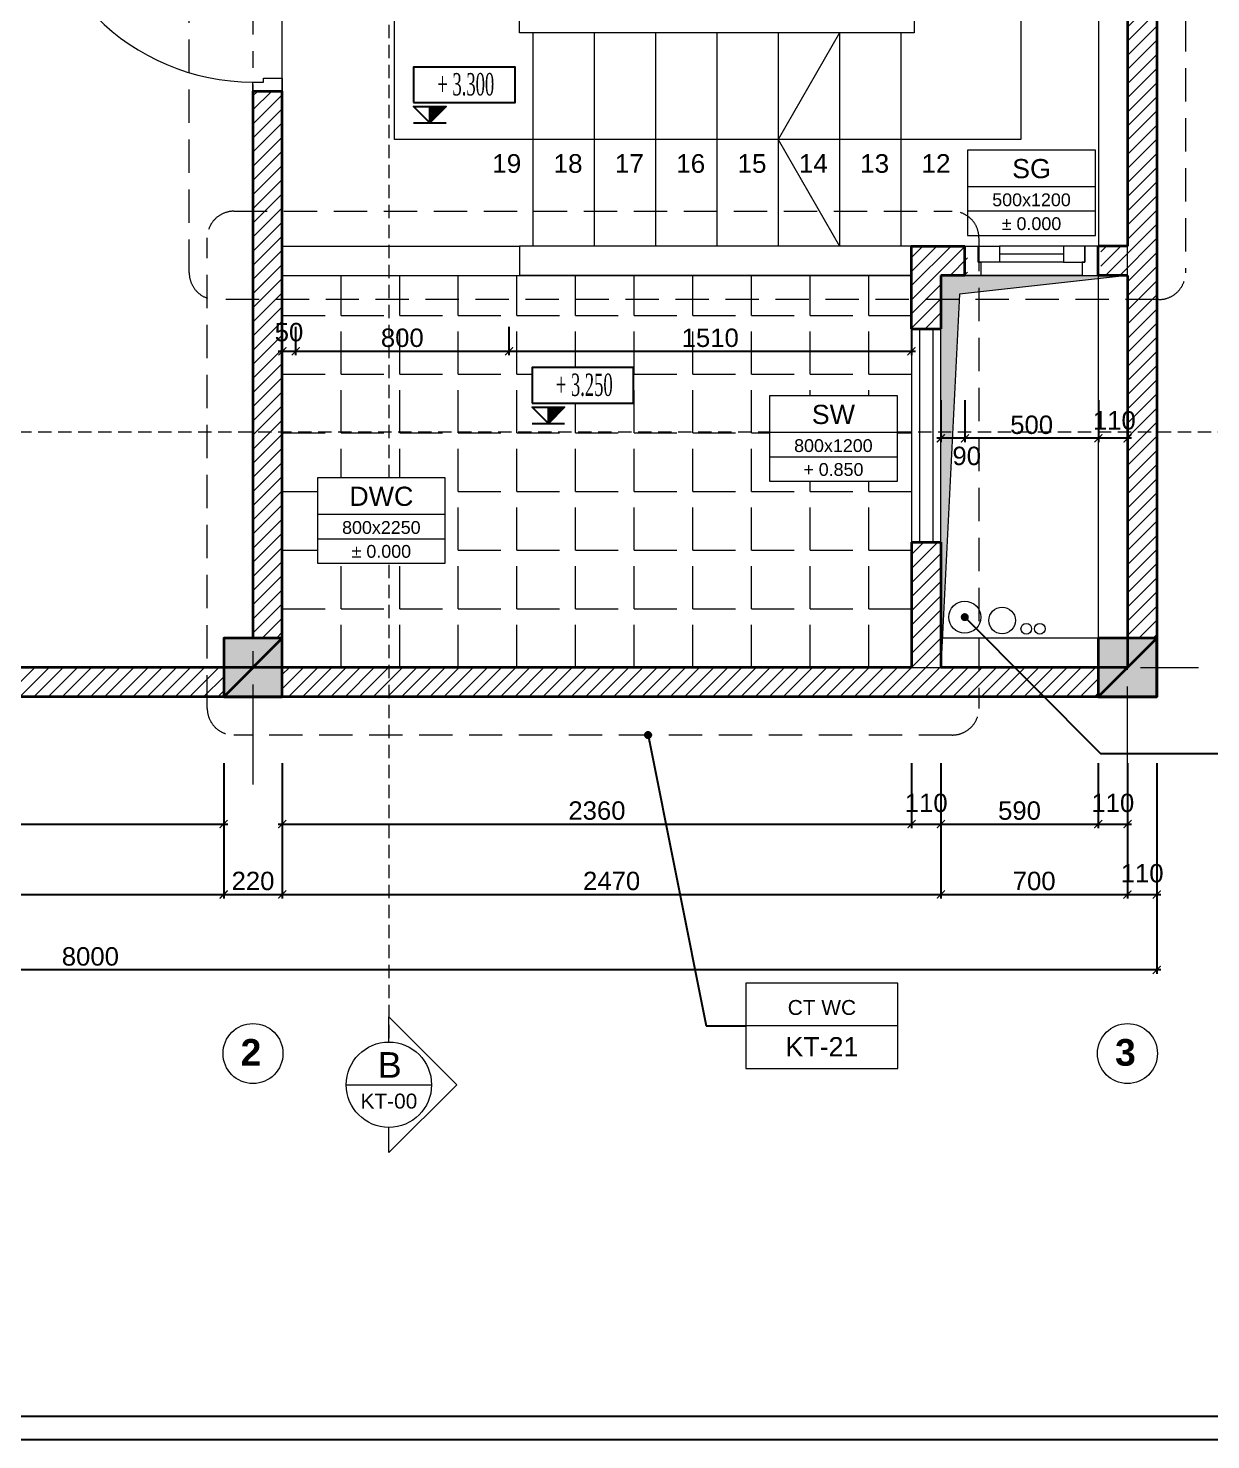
# Model space of a CAD drawing. Header units: millimetres. Extents: x 522695 to 636011, y 461124 to 505319.
# Drawn here: x 540901 to 545337, y 461124 to 466416 of the extents above; entities that cross this region are included whole.
import ezdxf
from ezdxf.enums import TextEntityAlignment as Align

# ---------------------------------------------------------------- set-up
doc = ezdxf.new("R2010")
doc.units = ezdxf.units.MM
doc.header["$LTSCALE"] = 500
doc.header["$MEASUREMENT"] = 0
doc.linetypes.add('CENTER2', pattern=[1.125, 0.75, -0.125, 0.125, -0.125])
doc.linetypes.add('DASHED2', pattern=[0.375, 0.25, -0.125])
doc.layers.get('0').update_dxf_attribs({"linetype": 'CONTINUOUS'})
doc.layers.get('DEFPOINTS').update_dxf_attribs({"color": 250, "linetype": 'CONTINUOUS'})
for name, color, linetype, lineweight in [('DH_CAT', 3, 'CONTINUOUS', 35), ('DH_HATCH', 250, 'CONTINUOUS', 5), ('DH_KHUAT', 149, 'DASHED2', 9), ('DH_KTHUOC', 8, 'CONTINUOUS', 5), ('DH_NOITHAT', 252, 'CONTINUOUS', 9), ('DH_TEXT', 4, 'CONTINUOUS', 13), ('DH_THAY', 4, 'CONTINUOUS', 13), ('DH_TRUC', 251, 'CENTER2', 5), ('TEXT', 3, 'CONTINUOUS', 25)]:
    doc.layers.add(name, color=color, linetype=linetype, lineweight=lineweight)
doc.layers.add('E_Thay', color=33, linetype='CONTINUOUS')
doc.layers.add('IN', color=5, linetype='CONTINUOUS')
doc.styles.add('arial', font='arial.ttf')
doc.styles.add('DH_ARIAL_B', font='arialbd.ttf')
doc.styles.add('DH_KITHUOC', font='arial.ttf')
doc.styles.add('ROMANSssss', font='vntimeh.shx', dxfattribs={"width": 0.55})
doc.dimstyles.new('DH_100s', dxfattribs={"dimtxt": 230, "dimasz": 100, "dimexe": 50, "dimexo": 0, "dimgap": 50, "dimtad": 1, "dimdec": 0, "dimzin": 0, "dimdsep": 46, "dimtxsty": 'DH_KITHUOC', "dimblk1": 'ARCHTICK', "dimblk2": 'ARCHTICK', "dimsah": 1, "dimcen": 90, "dimdle": 50, "dimclrd": 8, "dimclre": 8, "dimclrt": 4, "dimadec": 0, "dimazin": 0, "dimtfac": 100, "dimtdec": 0, "dimtofl": 0, "dimtmove": 2, "dimatfit": 3, "dimldrblk": 'ARCHTICK', "dimfxl": 1, "dimtolj": 2, "dimtzin": 0, "dimarcsym": 0})

# ---------------------------------------------------------------- blocks, each defined once
blk = doc.blocks.new('KHUNGTEN_A3')
at = {"color": 3}
blk.add_lwpolyline([(0, 14850), (21000, 14850), (21000, 0), (0, 0)], close=True, dxfattribs=at)
blk.add_lwpolyline([(379.8, 14704), (20854, 14704), (20854, 146), (379.8, 146)], close=True)
blk = doc.blocks.new('_ARCHTICK')
at = {"color": 0, "linetype": 'ByBlock', "const_width": 0.15}
blk.add_lwpolyline([(-0.5, -0.5), (0.5, 0.5)], dxfattribs=at)
blk = doc.blocks.new('CosSan')
at = {"lineweight": 25}
blk.add_hatch(color=8, dxfattribs=at).paths.add_polyline_path([(160, 160), (0, 160), (0, 0)])
at = {"color": 8, "lineweight": 25}
for p, q in [((0, 0), (0, 160)), ((-160, 0), (160, 0))]:
    blk.add_line(p, q, dxfattribs=at)
blk.add_lwpolyline([(0, 0), (-160, 160), (160, 160)], close=True, dxfattribs=at)
at = {"color": 8}
blk.add_wipeout([(-161, 550), (-161, 200), (839, 200), (839, 550)], dxfattribs=at).dxf.layer = 'E_Thay'
at = {"color": 8, "lineweight": 25}
blk.add_lwpolyline([(-161, 200), (839, 200), (839, 550), (-161, 550)], close=True, dxfattribs=at)
at = {"layer": 'E_Thay', "color": 8, "lineweight": 25}
blk.add_line((-160, 160), (160, 160), dxfattribs=at)
at = {"style": 'ROMANSssss', "width": 0.55}
blk.add_attdef('%%P0,000', text='', height=220, dxfattribs=at).set_placement((353, 271), align=Align.CENTER)
blk = doc.blocks.new('*U210')
at = {"color": 250, "linetype": 'DASHED2', "ltscale": 0.5}
blk.add_lwpolyline([(12098.5, 0), (-118.2, 0)], dxfattribs=at)
at = {"style": 'arial'}
for p in [(-318.2, -135.2), (12416.7, -135.2)]:
    blk.add_attdef('KH', text='', height=70, dxfattribs=at).set_placement(p, align=Align.BOTTOM_CENTER)
blk = doc.blocks.new('*U212')
at = {"color": 8}
for points in [[(0, -7111.6), (0, -6993.4), (318.2, -7311.6), (0, -7629.8), (0, -7511.6)], [(-200, -7311.6), (200, -7311.6)]]:
    blk.add_lwpolyline(points, dxfattribs=at)
blk.add_circle((0, -7311.6), 200, dxfattribs=at)
at = {"layer": 'DH_KHUAT', "color": 250, "linetype": 'DASHED2', "ltscale": 0.5}
blk.add_lwpolyline([(0, 0), (0, -7111.6)], dxfattribs=at)
at = {"style": 'arial'}
blk.add_text('B', height=120, dxfattribs=at).set_placement((4.1, -7218.9), align=Align.MIDDLE_CENTER)
for p in [(0, 185.6), (0, -7444.2)]:
    blk.add_attdef('KYHIEU', text='', height=70, dxfattribs=at).set_placement(p, align=Align.BOTTOM_CENTER)
blk = doc.blocks.new('*D641')
at = {"layer": 'DEFPOINTS', "color": 0, "transparency": 16777216}
for p in [(538154.3, 463660.4), (541634.3, 463660.4), (541634.3, 463432.5)]:
    blk.add_point(p, dxfattribs=at)
at = {"layer": 'DH_KTHUOC', "color": 8, "lineweight": -2, "transparency": 16777216}
for p, q in [((538154.3, 463660.4), (538154.3, 463417.5)), ((541634.3, 463660.4), (541634.3, 463417.5)), ((538139.3, 463432.5), (541649.3, 463432.5))]:
    blk.add_line(p, q, dxfattribs=at)
at = {"layer": 'DH_KTHUOC', "color": 8, "lineweight": -2, "transparency": 16777216, "xscale": 30, "yscale": 30, "zscale": 30, "rotation": 180}
blk.add_blockref('_ARCHTICK', (538154.3, 463432.5), dxfattribs=at)
at = {"layer": 'DH_KTHUOC', "color": 8, "lineweight": -2, "transparency": 16777216, "xscale": 30, "yscale": 30, "zscale": 30}
blk.add_blockref('_ARCHTICK', (541634.3, 463432.5), dxfattribs=at)
at = {"layer": 'DH_KTHUOC', "color": 4, "transparency": 16777216, "insert": (539894.3, 463482.8), "char_height": 69, "attachment_point": 5, "style": 'DH_KITHUOC'}
blk.add_mtext('\\A2;3480', dxfattribs=at)
blk = doc.blocks.new('*D642')
at = {"layer": 'DEFPOINTS', "color": 0, "transparency": 16777216}
for p in [(541634.3, 463660.4), (541854.3, 463660.4), (541854.3, 463168.6)]:
    blk.add_point(p, dxfattribs=at)
at = {"layer": 'DH_KTHUOC', "color": 8, "lineweight": -2, "transparency": 16777216}
for p, q in [((541634.3, 463660.4), (541634.3, 463153.6)), ((541854.3, 463660.4), (541854.3, 463153.6)), ((541619.3, 463168.6), (541869.3, 463168.6))]:
    blk.add_line(p, q, dxfattribs=at)
at = {"layer": 'DH_KTHUOC', "color": 8, "lineweight": -2, "transparency": 16777216, "xscale": 30, "yscale": 30, "zscale": 30, "rotation": 180}
blk.add_blockref('_ARCHTICK', (541634.3, 463168.6), dxfattribs=at)
at = {"layer": 'DH_KTHUOC', "color": 8, "lineweight": -2, "transparency": 16777216, "xscale": 30, "yscale": 30, "zscale": 30}
blk.add_blockref('_ARCHTICK', (541854.3, 463168.6), dxfattribs=at)
at = {"layer": 'DH_KTHUOC', "color": 4, "transparency": 16777216, "insert": (541744.3, 463218.9), "char_height": 69, "attachment_point": 5, "style": 'DH_KITHUOC'}
blk.add_mtext('\\A2;220', dxfattribs=at)
blk = doc.blocks.new('*D643')
at = {"layer": 'DEFPOINTS', "color": 0, "transparency": 16777216}
for p in [(541854.3, 463660.4), (544214.3, 463660.4), (544214.3, 463432.5)]:
    blk.add_point(p, dxfattribs=at)
at = {"layer": 'DH_KTHUOC', "color": 8, "lineweight": -2, "transparency": 16777216}
for p, q in [((541854.3, 463660.4), (541854.3, 463417.5)), ((544214.3, 463660.4), (544214.3, 463417.5)), ((541839.3, 463432.5), (544229.3, 463432.5))]:
    blk.add_line(p, q, dxfattribs=at)
at = {"layer": 'DH_KTHUOC', "color": 8, "lineweight": -2, "transparency": 16777216, "xscale": 30, "yscale": 30, "zscale": 30, "rotation": 180}
blk.add_blockref('_ARCHTICK', (541854.3, 463432.5), dxfattribs=at)
at = {"layer": 'DH_KTHUOC', "color": 8, "lineweight": -2, "transparency": 16777216, "xscale": 30, "yscale": 30, "zscale": 30}
blk.add_blockref('_ARCHTICK', (544214.3, 463432.5), dxfattribs=at)
at = {"layer": 'DH_KTHUOC', "color": 4, "transparency": 16777216, "insert": (543034.3, 463482.8), "char_height": 69, "attachment_point": 5, "style": 'DH_KITHUOC'}
blk.add_mtext('\\A2;2360', dxfattribs=at)
blk = doc.blocks.new('*D644')
at = {"layer": 'DEFPOINTS', "color": 0, "transparency": 16777216}
for p in [(544214.3, 463660.4), (544324.3, 463660.4), (544324.3, 463432.5)]:
    blk.add_point(p, dxfattribs=at)
at = {"layer": 'DH_KTHUOC', "color": 8, "lineweight": -2, "transparency": 16777216}
for p, q in [((544214.3, 463660.4), (544214.3, 463417.5)), ((544324.3, 463660.4), (544324.3, 463417.5)), ((544199.3, 463432.5), (544339.3, 463432.5))]:
    blk.add_line(p, q, dxfattribs=at)
at = {"layer": 'DH_KTHUOC', "color": 8, "lineweight": -2, "transparency": 16777216, "xscale": 30, "yscale": 30, "zscale": 30, "rotation": 180}
blk.add_blockref('_ARCHTICK', (544214.3, 463432.5), dxfattribs=at)
at = {"layer": 'DH_KTHUOC', "color": 8, "lineweight": -2, "transparency": 16777216, "xscale": 30, "yscale": 30, "zscale": 30}
blk.add_blockref('_ARCHTICK', (544324.3, 463432.5), dxfattribs=at)
at = {"layer": 'DH_KTHUOC', "color": 4, "transparency": 16777216, "insert": (544269.3, 463511.6), "char_height": 69, "attachment_point": 5, "style": 'DH_KITHUOC'}
blk.add_mtext('\\A2;110', dxfattribs=at)
blk = doc.blocks.new('*D645')
at = {"layer": 'DEFPOINTS', "color": 0, "transparency": 16777216}
for p in [(544324.3, 463660.4), (544914.3, 463660.4), (544914.3, 463432.5)]:
    blk.add_point(p, dxfattribs=at)
at = {"layer": 'DH_KTHUOC', "color": 8, "lineweight": -2, "transparency": 16777216}
for p, q in [((544324.3, 463660.4), (544324.3, 463417.5)), ((544914.3, 463660.4), (544914.3, 463417.5)), ((544309.3, 463432.5), (544929.3, 463432.5))]:
    blk.add_line(p, q, dxfattribs=at)
at = {"layer": 'DH_KTHUOC', "color": 8, "lineweight": -2, "transparency": 16777216, "xscale": 30, "yscale": 30, "zscale": 30, "rotation": 180}
blk.add_blockref('_ARCHTICK', (544324.3, 463432.5), dxfattribs=at)
at = {"layer": 'DH_KTHUOC', "color": 8, "lineweight": -2, "transparency": 16777216, "xscale": 30, "yscale": 30, "zscale": 30}
blk.add_blockref('_ARCHTICK', (544914.3, 463432.5), dxfattribs=at)
at = {"layer": 'DH_KTHUOC', "color": 4, "transparency": 16777216, "insert": (544619.3, 463482.8), "char_height": 69, "attachment_point": 5, "style": 'DH_KITHUOC'}
blk.add_mtext('\\A2;590', dxfattribs=at)
blk = doc.blocks.new('*D646')
at = {"layer": 'DEFPOINTS', "color": 0, "transparency": 16777216}
for p in [(544914.3, 463660.4), (545024.3, 463660.4), (545024.3, 463432.5)]:
    blk.add_point(p, dxfattribs=at)
at = {"layer": 'DH_KTHUOC', "color": 8, "lineweight": -2, "transparency": 16777216}
for p, q in [((544914.3, 463660.4), (544914.3, 463417.5)), ((545024.3, 463660.4), (545024.3, 463417.5)), ((544899.3, 463432.5), (545039.3, 463432.5))]:
    blk.add_line(p, q, dxfattribs=at)
at = {"layer": 'DH_KTHUOC', "color": 8, "lineweight": -2, "transparency": 16777216, "xscale": 30, "yscale": 30, "zscale": 30, "rotation": 180}
blk.add_blockref('_ARCHTICK', (544914.3, 463432.5), dxfattribs=at)
at = {"layer": 'DH_KTHUOC', "color": 8, "lineweight": -2, "transparency": 16777216, "xscale": 30, "yscale": 30, "zscale": 30}
blk.add_blockref('_ARCHTICK', (545024.3, 463432.5), dxfattribs=at)
at = {"layer": 'DH_KTHUOC', "color": 4, "transparency": 16777216, "insert": (544969.3, 463511.6), "char_height": 69, "attachment_point": 5, "style": 'DH_KITHUOC'}
blk.add_mtext('\\A2;110', dxfattribs=at)
blk = doc.blocks.new('*D647')
at = {"layer": 'DEFPOINTS', "color": 0, "transparency": 16777216}
for p in [(545024.3, 463660.4), (545134.3, 463660.4), (545134.3, 463168.6)]:
    blk.add_point(p, dxfattribs=at)
at = {"layer": 'DH_KTHUOC', "color": 8, "lineweight": -2, "transparency": 16777216}
for p, q in [((545024.3, 463660.4), (545024.3, 463153.6)), ((545134.3, 463660.4), (545134.3, 463153.6)), ((545009.3, 463168.6), (545149.3, 463168.6))]:
    blk.add_line(p, q, dxfattribs=at)
at = {"layer": 'DH_KTHUOC', "color": 8, "lineweight": -2, "transparency": 16777216, "xscale": 30, "yscale": 30, "zscale": 30, "rotation": 180}
blk.add_blockref('_ARCHTICK', (545024.3, 463168.6), dxfattribs=at)
at = {"layer": 'DH_KTHUOC', "color": 8, "lineweight": -2, "transparency": 16777216, "xscale": 30, "yscale": 30, "zscale": 30}
blk.add_blockref('_ARCHTICK', (545134.3, 463168.6), dxfattribs=at)
at = {"layer": 'DH_KTHUOC', "color": 4, "transparency": 16777216, "insert": (545079.3, 463247.8), "char_height": 69, "attachment_point": 5, "style": 'DH_KITHUOC'}
blk.add_mtext('\\A2;110', dxfattribs=at)
blk = doc.blocks.new('*D648')
at = {"layer": 'DEFPOINTS', "color": 0, "transparency": 16777216}
for p in [(537134.3, 463660.4), (545134.3, 463660.4), (537134.3, 462885.8)]:
    blk.add_point(p, dxfattribs=at)
at = {"layer": 'DH_KTHUOC', "color": 8, "lineweight": -2, "transparency": 16777216}
for p, q in [((537134.3, 463660.4), (537134.3, 462870.8)), ((545134.3, 463660.4), (545134.3, 462870.8)), ((545149.3, 462885.8), (537119.3, 462885.8))]:
    blk.add_line(p, q, dxfattribs=at)
at = {"layer": 'DH_KTHUOC', "color": 8, "lineweight": -2, "transparency": 16777216, "xscale": 30, "yscale": 30, "zscale": 30, "rotation": 180}
blk.add_blockref('_ARCHTICK', (537134.3, 462885.8), dxfattribs=at)
at = {"layer": 'DH_KTHUOC', "color": 8, "lineweight": -2, "transparency": 16777216, "xscale": 30, "yscale": 30, "zscale": 30}
blk.add_blockref('_ARCHTICK', (545134.3, 462885.8), dxfattribs=at)
at = {"layer": 'DH_KTHUOC', "color": 4, "transparency": 16777216, "insert": (541134.3, 462936), "char_height": 69, "attachment_point": 5, "style": 'DH_KITHUOC'}
blk.add_mtext('\\A2;8000', dxfattribs=at)
blk = doc.blocks.new('*D649')
at = {"layer": 'DEFPOINTS', "color": 0, "transparency": 16777216}
for p in [(537354.3, 463660.4), (541634.3, 463660.4), (541634.3, 463168.6)]:
    blk.add_point(p, dxfattribs=at)
at = {"layer": 'DH_KTHUOC', "color": 8, "lineweight": -2, "transparency": 16777216}
for p, q in [((537354.3, 463660.4), (537354.3, 463153.6)), ((541634.3, 463660.4), (541634.3, 463153.6)), ((537339.3, 463168.6), (541649.3, 463168.6))]:
    blk.add_line(p, q, dxfattribs=at)
at = {"layer": 'DH_KTHUOC', "color": 8, "lineweight": -2, "transparency": 16777216, "xscale": 30, "yscale": 30, "zscale": 30, "rotation": 180}
blk.add_blockref('_ARCHTICK', (537354.3, 463168.6), dxfattribs=at)
at = {"layer": 'DH_KTHUOC', "color": 8, "lineweight": -2, "transparency": 16777216, "xscale": 30, "yscale": 30, "zscale": 30}
blk.add_blockref('_ARCHTICK', (541634.3, 463168.6), dxfattribs=at)
at = {"layer": 'DH_KTHUOC', "color": 4, "transparency": 16777216, "insert": (539494.3, 463218.9), "char_height": 69, "attachment_point": 5, "style": 'DH_KITHUOC'}
blk.add_mtext('\\A2;4280', dxfattribs=at)
blk = doc.blocks.new('*D650')
at = {"layer": 'DEFPOINTS', "color": 0, "transparency": 16777216}
for p in [(541854.3, 463660.4), (544324.3, 463660.4), (544324.3, 463168.6)]:
    blk.add_point(p, dxfattribs=at)
at = {"layer": 'DH_KTHUOC', "color": 8, "lineweight": -2, "transparency": 16777216}
for p, q in [((541854.3, 463660.4), (541854.3, 463153.6)), ((544324.3, 463660.4), (544324.3, 463153.6)), ((541839.3, 463168.6), (544339.3, 463168.6))]:
    blk.add_line(p, q, dxfattribs=at)
at = {"layer": 'DH_KTHUOC', "color": 8, "lineweight": -2, "transparency": 16777216, "xscale": 30, "yscale": 30, "zscale": 30, "rotation": 180}
blk.add_blockref('_ARCHTICK', (541854.3, 463168.6), dxfattribs=at)
at = {"layer": 'DH_KTHUOC', "color": 8, "lineweight": -2, "transparency": 16777216, "xscale": 30, "yscale": 30, "zscale": 30}
blk.add_blockref('_ARCHTICK', (544324.3, 463168.6), dxfattribs=at)
at = {"layer": 'DH_KTHUOC', "color": 4, "transparency": 16777216, "insert": (543089.3, 463218.9), "char_height": 69, "attachment_point": 5, "style": 'DH_KITHUOC'}
blk.add_mtext('\\A2;2470', dxfattribs=at)
blk = doc.blocks.new('*D651')
at = {"layer": 'DEFPOINTS', "color": 0, "transparency": 16777216}
for p in [(544324.3, 463660.4), (545024.3, 463660.4), (545024.3, 463168.6)]:
    blk.add_point(p, dxfattribs=at)
at = {"layer": 'DH_KTHUOC', "color": 8, "lineweight": -2, "transparency": 16777216}
for p, q in [((544324.3, 463660.4), (544324.3, 463153.6)), ((545024.3, 463660.4), (545024.3, 463153.6)), ((544309.3, 463168.6), (545039.3, 463168.6))]:
    blk.add_line(p, q, dxfattribs=at)
at = {"layer": 'DH_KTHUOC', "color": 8, "lineweight": -2, "transparency": 16777216, "xscale": 30, "yscale": 30, "zscale": 30, "rotation": 180}
blk.add_blockref('_ARCHTICK', (544324.3, 463168.6), dxfattribs=at)
at = {"layer": 'DH_KTHUOC', "color": 8, "lineweight": -2, "transparency": 16777216, "xscale": 30, "yscale": 30, "zscale": 30}
blk.add_blockref('_ARCHTICK', (545024.3, 463168.6), dxfattribs=at)
at = {"layer": 'DH_KTHUOC', "color": 4, "transparency": 16777216, "insert": (544674.3, 463218.9), "char_height": 69, "attachment_point": 5, "style": 'DH_KITHUOC'}
blk.add_mtext('\\A2;700', dxfattribs=at)
blk = doc.blocks.new('*D652')
at = {"layer": 'DEFPOINTS', "color": 0, "transparency": 16777216}
for p in [(541854.3, 465296.6), (541904.3, 465296.6), (541904.3, 465205.3)]:
    blk.add_point(p, dxfattribs=at)
at = {"layer": 'DH_KTHUOC', "color": 8, "lineweight": -2, "transparency": 16777216}
for p, q in [((541854.3, 465296.6), (541854.3, 465190.3)), ((541904.3, 465296.6), (541904.3, 465190.3)), ((541839.3, 465205.3), (541919.3, 465205.3))]:
    blk.add_line(p, q, dxfattribs=at)
at = {"layer": 'DH_KTHUOC', "color": 8, "lineweight": -2, "transparency": 16777216, "xscale": 30, "yscale": 30, "zscale": 30, "rotation": 180}
blk.add_blockref('_ARCHTICK', (541854.3, 465205.3), dxfattribs=at)
at = {"layer": 'DH_KTHUOC', "color": 8, "lineweight": -2, "transparency": 16777216, "xscale": 30, "yscale": 30, "zscale": 30}
blk.add_blockref('_ARCHTICK', (541904.3, 465205.3), dxfattribs=at)
at = {"layer": 'DH_KTHUOC', "color": 4, "transparency": 16777216, "insert": (541879.3, 465276.6), "char_height": 69, "attachment_point": 5, "style": 'DH_KITHUOC'}
blk.add_mtext('\\A2;50', dxfattribs=at)
blk = doc.blocks.new('*D653')
at = {"layer": 'DEFPOINTS', "color": 0, "transparency": 16777216}
for p in [(541904.3, 465296.6), (542704.3, 465296.6), (542704.3, 465205.3)]:
    blk.add_point(p, dxfattribs=at)
at = {"layer": 'DH_KTHUOC', "color": 8, "lineweight": -2, "transparency": 16777216}
for p, q in [((541904.3, 465296.6), (541904.3, 465190.3)), ((542704.3, 465296.6), (542704.3, 465190.3)), ((541889.3, 465205.3), (542719.3, 465205.3))]:
    blk.add_line(p, q, dxfattribs=at)
at = {"layer": 'DH_KTHUOC', "color": 8, "lineweight": -2, "transparency": 16777216, "xscale": 30, "yscale": 30, "zscale": 30, "rotation": 180}
blk.add_blockref('_ARCHTICK', (541904.3, 465205.3), dxfattribs=at)
at = {"layer": 'DH_KTHUOC', "color": 8, "lineweight": -2, "transparency": 16777216, "xscale": 30, "yscale": 30, "zscale": 30}
blk.add_blockref('_ARCHTICK', (542704.3, 465205.3), dxfattribs=at)
at = {"layer": 'DH_KTHUOC', "color": 4, "transparency": 16777216, "insert": (542304.3, 465255.5), "char_height": 69, "attachment_point": 5, "style": 'DH_KITHUOC'}
blk.add_mtext('\\A2;800', dxfattribs=at)
blk = doc.blocks.new('*D654')
at = {"layer": 'DEFPOINTS', "color": 0, "transparency": 16777216}
for p in [(542704.3, 465296.6), (544214.3, 465296.6), (544214.3, 465205.3)]:
    blk.add_point(p, dxfattribs=at)
at = {"layer": 'DH_KTHUOC', "color": 8, "lineweight": -2, "transparency": 16777216}
for p, q in [((542704.3, 465296.6), (542704.3, 465190.3)), ((544214.3, 465296.6), (544214.3, 465190.3)), ((542689.3, 465205.3), (544229.3, 465205.3))]:
    blk.add_line(p, q, dxfattribs=at)
at = {"layer": 'DH_KTHUOC', "color": 8, "lineweight": -2, "transparency": 16777216, "xscale": 30, "yscale": 30, "zscale": 30, "rotation": 180}
blk.add_blockref('_ARCHTICK', (542704.3, 465205.3), dxfattribs=at)
at = {"layer": 'DH_KTHUOC', "color": 8, "lineweight": -2, "transparency": 16777216, "xscale": 30, "yscale": 30, "zscale": 30}
blk.add_blockref('_ARCHTICK', (544214.3, 465205.3), dxfattribs=at)
at = {"layer": 'DH_KTHUOC', "color": 4, "transparency": 16777216, "insert": (543459.3, 465255.5), "char_height": 69, "attachment_point": 5, "style": 'DH_KITHUOC'}
blk.add_mtext('\\A2;1510', dxfattribs=at)
blk = doc.blocks.new('*D655')
at = {"layer": 'DEFPOINTS', "color": 0, "transparency": 16777216}
for p in [(544915.1, 465022.4), (545024.7, 465022.4), (544915.1, 464879)]:
    blk.add_point(p, dxfattribs=at)
at = {"layer": 'DH_KTHUOC', "color": 8, "lineweight": -2, "transparency": 16777216}
for p, q in [((544915.1, 465022.4), (544915.1, 464864)), ((545024.7, 465022.4), (545024.7, 464864)), ((545039.7, 464879), (544900.1, 464879))]:
    blk.add_line(p, q, dxfattribs=at)
at = {"layer": 'DH_KTHUOC', "color": 8, "lineweight": -2, "transparency": 16777216, "xscale": 30, "yscale": 30, "zscale": 30, "rotation": 180}
blk.add_blockref('_ARCHTICK', (544915.1, 464879), dxfattribs=at)
at = {"layer": 'DH_KTHUOC', "color": 8, "lineweight": -2, "transparency": 16777216, "xscale": 30, "yscale": 30, "zscale": 30}
blk.add_blockref('_ARCHTICK', (545024.7, 464879), dxfattribs=at)
at = {"layer": 'DH_KTHUOC', "color": 4, "transparency": 16777216, "insert": (544974.9, 464945.8), "char_height": 69, "attachment_point": 5, "style": 'DH_KITHUOC'}
blk.add_mtext('\\A2;110', dxfattribs=at)
blk = doc.blocks.new('*D656')
at = {"layer": 'DEFPOINTS', "color": 0, "transparency": 16777216}
for p in [(544414.7, 465022.4), (544915.1, 465022.4), (544414.7, 464879)]:
    blk.add_point(p, dxfattribs=at)
at = {"layer": 'DH_KTHUOC', "color": 8, "lineweight": -2, "transparency": 16777216}
for p, q in [((544414.7, 465022.4), (544414.7, 464864)), ((544915.1, 465022.4), (544915.1, 464864)), ((544930.1, 464879), (544399.7, 464879))]:
    blk.add_line(p, q, dxfattribs=at)
at = {"layer": 'DH_KTHUOC', "color": 8, "lineweight": -2, "transparency": 16777216, "xscale": 30, "yscale": 30, "zscale": 30, "rotation": 180}
blk.add_blockref('_ARCHTICK', (544414.7, 464879), dxfattribs=at)
at = {"layer": 'DH_KTHUOC', "color": 8, "lineweight": -2, "transparency": 16777216, "xscale": 30, "yscale": 30, "zscale": 30}
blk.add_blockref('_ARCHTICK', (544915.1, 464879), dxfattribs=at)
at = {"layer": 'DH_KTHUOC', "color": 4, "transparency": 16777216, "insert": (544664.9, 464929.3), "char_height": 69, "attachment_point": 5, "style": 'DH_KITHUOC'}
blk.add_mtext('\\A2;500', dxfattribs=at)
blk = doc.blocks.new('*D657')
at = {"layer": 'DEFPOINTS', "color": 0, "transparency": 16777216}
for p in [(544324.3, 465022.4), (544414.7, 465022.4), (544324.3, 464879)]:
    blk.add_point(p, dxfattribs=at)
at = {"layer": 'DH_KTHUOC', "color": 8, "lineweight": -2, "transparency": 16777216}
for p, q in [((544324.3, 465022.4), (544324.3, 464864)), ((544414.7, 465022.4), (544414.7, 464864)), ((544429.7, 464879), (544309.3, 464879))]:
    blk.add_line(p, q, dxfattribs=at)
at = {"layer": 'DH_KTHUOC', "color": 8, "lineweight": -2, "transparency": 16777216, "xscale": 30, "yscale": 30, "zscale": 30, "rotation": 180}
blk.add_blockref('_ARCHTICK', (544324.3, 464879), dxfattribs=at)
at = {"layer": 'DH_KTHUOC', "color": 8, "lineweight": -2, "transparency": 16777216, "xscale": 30, "yscale": 30, "zscale": 30}
blk.add_blockref('_ARCHTICK', (544414.7, 464879), dxfattribs=at)
at = {"layer": 'DH_KTHUOC', "color": 4, "transparency": 16777216, "insert": (544421.3, 464812.6), "char_height": 69, "attachment_point": 5, "style": 'DH_KITHUOC'}
blk.add_mtext('\\A2;90', dxfattribs=at)
blk = doc.blocks.new('*U17')
for p, q in [((-900, 0), (-900, -110)), ((0, 0), (0, -110))]:
    blk.add_line(p, q)
for points in [[(-35, 0), (-35, 830), (-75, 830), (-75, 0)], [(-865, -40), (-850, -40), (-850, -110), (-900, -110), (-900, 0), (-865, 0)], [(-35, -40), (-50, -40), (-50, -110), (0, -110), (0, 0), (-35, 0)]]:
    blk.add_lwpolyline(points, close=True)
at = {"color": 8}
blk.add_arc((-35, 0), 830, 90, 180, dxfattribs=at)
blk = doc.blocks.new('*U24')
for p, q in [((60, -110.4), (440, -110.4)), ((500, -110.4), (500, -220.4))]:
    blk.add_line(p, q)
at = {"color": 8}
for p, q in [((130, -160.4), (370, -160.4)), ((130, -190.4), (370, -190.4)), ((130, -220.4), (370, -220.4))]:
    blk.add_line(p, q, dxfattribs=at)
for points in [[(50, -160.4), (60, -160.4), (60, -110.4), (0, -110.4), (0, -220.4), (50, -220.4)], [(450, -160.4), (440, -160.4), (440, -110.4), (500, -110.4), (500, -220.4), (450, -220.4)]]:
    blk.add_lwpolyline(points, close=True)
for points in [[(50, -160.4), (50, -220.4), (130, -220.4), (130, -160.4)], [(450, -160.4), (450, -220.4), (370, -220.4), (370, -160.4)]]:
    blk.add_lwpolyline(points, close=True, dxfattribs=at)
blk = doc.blocks.new('cot220')
at = {"layer": 'DH_HATCH'}
blk.add_hatch(color=256, dxfattribs=at).paths.add_polyline_path([(-110, -110), (110, -110), (110, 110), (-110, 110)])
at = {"layer": 'DH_CAT'}
blk.add_lwpolyline([(-110, -110), (110, -110), (110, 110), (-110, 110)], close=True, dxfattribs=at)
blk.add_lwpolyline([(110, 110), (-110, -110)], dxfattribs=at)
blk = doc.blocks.new('CUA')
blk.add_wipeout([(0, 400), (600, 400), (600, 0), (0, 0)]).dxf.layer = 'DH_KTHUOC'
at = {"layer": 'DH_KTHUOC'}
blk.add_lwpolyline([(0, 0), (600, 0), (600, 400), (0, 400)], close=True, dxfattribs=at)
for points in [[(0, 230), (600, 230)], [(0, 115), (600, 115)]]:
    blk.add_lwpolyline(points, dxfattribs=at)
at = {"layer": 'DH_KTHUOC', "style": 'arial'}
for tag, height, p in [('CUA', 90, (300, 268.6)), ('KICHTHUOC', 60, (300, 137.4)), ('COS', 60, (300, 25.5))]:
    blk.add_attdef(tag, text='', height=height, dxfattribs=at).set_placement(p, align=Align.CENTER)
blk = doc.blocks.new('CHITIET')
blk.add_wipeout([(711.8, 400), (0, 400), (0, 0), (711.8, 0)]).dxf.layer = 'DH_KTHUOC'
at = {"layer": 'DH_KTHUOC'}
blk.add_lwpolyline([(0, 0), (711.8, 0), (711.8, 400), (0, 400)], close=True, dxfattribs=at)
blk.add_lwpolyline([(711.8, 200), (0, 200)], dxfattribs=at)
at = {"layer": 'DH_KTHUOC', "style": 'arial'}
for tag, height, p in [('CHITIET', 70, (355.9, 251.6)), ('BANVE', 90, (355.9, 57.7))]:
    blk.add_attdef(tag, text='', height=height, dxfattribs=at).set_placement(p, align=Align.CENTER)

msp = doc.modelspace()

# ---------------------------------------------------------------- hatches: boundary and pattern name
at = {"layer": 'DH_HATCH'}
h = msp.add_hatch(dxfattribs=at)
h.set_pattern_fill('ANSI31', color=256, scale=300, style=0)
h.set_pattern_definition([(45, (456063.38, 481616.352), (-26.516504, 26.516504), [])])
h.paths.add_polyline_path([(537134.3, 466859.8), (537084.3, 466859.8), (537084.3, 466219.8), (537134.3, 466219.8)])
h.paths.add_polyline_path([(537134.3, 464619.8), (537084.7, 464619.8), (537084.7, 463909.8), (537134.3, 463909.8)])
h.paths.add_polyline_path([(537354.3, 467299.8), (537934.3, 467299.8), (537934.3, 467409.8), (537134.3, 467409.8), (537134.3, 466219.8), (537354.3, 466219.8)])
h.paths.add_polyline_path([(537354.3, 464619.8), (537134.3, 464619.8), (537134.3, 463909.8), (537934.3, 463909.8), (537934.3, 464019.8), (537354.3, 464019.8)])
h.paths.add_polyline_path([(541634.3, 464019.8), (538154.3, 464019.8), (538154.3, 463909.8), (541634.3, 463909.8)])
h.paths.add_polyline_path([(544914.3, 464019.8), (544324.3, 464019.8), (544324.3, 464489.8), (544214.3, 464489.8), (544214.3, 464019.8), (541854.3, 464019.8), (541854.3, 463909.8), (544914.3, 463909.8)])
h.paths.add_polyline_path([(545134.3, 467189.8), (545024.3, 467189.8), (545024.3, 465599.8), (544924.3, 465599.8), (544924.3, 465489.8), (545024.3, 465489.8), (545024.3, 464129.8), (545134.3, 464129.8)])
h.paths.add_polyline_path([(544914.3, 467409.8), (541854.3, 467409.8), (541854.3, 467299.8), (544914.3, 467299.8)])
h.paths.add_polyline_path([(541634.3, 467409.8), (538154.3, 467409.8), (538154.3, 467299.8), (541634.3, 467299.8)])
h.paths.add_polyline_path([(541854.3, 467189.8), (541744.3, 467189.8), (541744.3, 467079.8), (541854.3, 467079.8)])
h.paths.add_polyline_path([(541854.3, 464129.8), (541854.3, 466179.8), (541744.3, 466179.8), (541744.3, 464129.8)])
h.paths.add_polyline_path([(544214.3, 465599.8), (544214.3, 465289.8), (544324.3, 465289.8), (544324.3, 465489.8), (544424.3, 465489.8), (544424.3, 465599.8)])
h = msp.add_hatch(dxfattribs=at)
h.set_pattern_fill('ANGLE', color=256, scale=800, style=0)
h.set_pattern_definition([(0, (541854.33, 464019.78), (0, 220), [160, -60]), (90, (541854.33, 464019.78), (-220, 1e-14), [160, -60])])
h.paths.add_polyline_path([(541854.3, 465489.8), (544214.3, 465489.8), (544214.3, 464019.8), (541854.3, 464019.8)])
msp.add_hatch(color=256, dxfattribs=at).paths.add_polyline_path([(544324.3, 464019.8), (544324.3, 465489.8), (545024.3, 465489.8), (544394, 465419.5)])

# ---------------------------------------------------------------- linework, layer by layer
at = {"layer": 'DH_CAT'}
for points in [[(541854.3, 465599.8), (541854.3, 466179.8), (541744.3, 466179.8), (541744.3, 464129.8)], [(541854.3, 464129.8), (541854.3, 465599.8)], [(544214.3, 465289.8), (544214.3, 465599.8), (544414.3, 465599.8)], [(544414.3, 465489.8), (544414.3, 465599.8)], [(545024.3, 465599.8), (544914.3, 465599.8)], [(544914.3, 465489.8), (544914.3, 465599.8)], [(545024.3, 465489.8), (545024.3, 464019.8), (544324.3, 464019.8)], [(544414.3, 465489.8), (544324.3, 465489.8)], [(544324.3, 465489.8), (544324.3, 465289.8)], [(545024.3, 465489.8), (544914.3, 465489.8)], [(544214.3, 465289.8), (544324.3, 465289.8)], [(544214.3, 464019.8), (537354.3, 464019.8), (537354.3, 464619.8)], [(544214.3, 464489.8), (544214.3, 464019.8)], [(544214.3, 464489.8), (544324.3, 464489.8)], [(544324.3, 464489.8), (544324.3, 464019.8)]]:
    msp.add_lwpolyline(points, dxfattribs=at)
at = {"layer": 'DH_HATCH'}
msp.add_lwpolyline([(544324.3, 464019.8), (544324.3, 465489.8), (545024.3, 465489.8), (544394, 465419.5)], close=True, dxfattribs=at)
at = {"layer": 'DH_KTHUOC'}
for points in [[(541854.3, 466179.8), (541854.3, 467189.8)], [(543944.3, 466399.8), (543714.3, 465999.8), (543944.3, 465599.8)], [(541854.3, 465599.8), (542744.3, 465599.8)], [(544914.7, 464129.8), (544324.3, 464129.8)]]:
    msp.add_lwpolyline(points, dxfattribs=at)
for centre, radius in [((544414, 464208.5), 60), ((544553.9, 464196), 50), ((544644.8, 464164.9), 20), ((544695.7, 464164.9), 20)]:
    msp.add_circle(centre, radius, dxfattribs=at)
at = {"layer": 'DH_NOITHAT'}
for points in [[(544914.7, 465489.8), (544914.7, 464129.8)], [(544244.3, 465289.8), (544244.3, 464489.8)], [(544294.3, 465289.8), (544294.3, 464489.8)]]:
    msp.add_lwpolyline(points, dxfattribs=at)
at = {"layer": 'DH_THAY'}
msp.add_lwpolyline([(542744.3, 466499.8), (544224.3, 466499.8), (544224.3, 466399.8), (542744.3, 466399.8)], close=True, dxfattribs=at)
for points in [[(542794.3, 466399.8), (542794.3, 465599.8)], [(543024.3, 466399.8), (543024.3, 465599.8)], [(543254.3, 466399.8), (543254.3, 465599.8)], [(543484.3, 466399.8), (543484.3, 465599.8)], [(543714.3, 466399.8), (543714.3, 465599.8)], [(543944.3, 466399.8), (543944.3, 465599.8)], [(544174.3, 466399.8), (544174.3, 465599.8)], [(542744.3, 465599.8), (542744.3, 465489.8)], [(544214.3, 465599.8), (542744.3, 465599.8)], [(544214.3, 465489.8), (542744.3, 465489.8)], [(544214.3, 465289.8), (544214.3, 464489.8)], [(544324.3, 464489.8), (544324.3, 465289.8)]]:
    msp.add_lwpolyline(points, dxfattribs=at)
for centre in [(541744.3, 462572.3), (545024.3, 462572.3)]:
    msp.add_circle(centre, 112.5, dxfattribs=at)
at = {"layer": 'DH_TRUC'}
for p, q in [((541744.3, 467892.9), (541744.3, 463572.9)), ((545024.3, 463572.9), (545024.3, 467892.9)), ((537198.6, 464019.8), (545290.9, 464019.8))]:
    msp.add_line(p, q, dxfattribs=at)

# ---------------------------------------------------------------- block references
at = {"xscale": 0.6000000000058208, "yscale": 0.6000000000058208, "zscale": 0.6000000000058208}
msp.add_blockref('KHUNGTEN_A3', (535542.9, 461124.2), dxfattribs=at)
at = {"layer": 'DH_CAT'}
for p in [(541744.3, 464019.8), (545024.3, 464019.8)]:
    msp.add_blockref('cot220', p, dxfattribs=at)
at = {"layer": 'DH_NOITHAT'}
for name, p, rotation in [('*U17', (541744.3, 467079.8), 90), ('*U24', (544914.7, 465379.4), 180)]:
    msp.add_blockref(name, p, dxfattribs=dict(at, rotation=rotation))

# ---------------------------------------------------------------- texts
at = {"layer": 'DH_TEXT'}
for s, height, style, p in [('19', 70, 'arial', (542641.7, 465874.4)), ('18', 70, 'arial', (542871.7, 465874.4)), ('17', 70, 'arial', (543101.7, 465874.4)), ('16', 70, 'arial', (543331.7, 465874.4)), ('15', 70, 'arial', (543561.7, 465874.4)), ('14', 70, 'arial', (543791.7, 465874.4)), ('13', 70, 'arial', (544021.7, 465874.4)), ('12', 70, 'arial', (544251.7, 465874.4)), ('2', 100, 'DH_ARIAL_B', (541697.8, 462526.7)), ('3', 100, 'DH_ARIAL_B', (544977.8, 462526.7))]:
    msp.add_text(s, height=height, dxfattribs=dict(at, style=style)).set_placement(p)

# ---------------------------------------------------------------- dimensions: what is measured, and where the dimension line sits
at = {"layer": 'DH_KTHUOC'}
for base, p1, p2, picture, middle in [((541904.3, 465205.3), (541854.3, 465296.6), (541904.3, 465296.6), '*D652', (541879.3, 465276.6)), ((544324.3, 464879), (544414.7, 465022.4), (544324.3, 465022.4), '*D657', (544421.3, 464812.6)), ((544915.1, 464879), (545024.7, 465022.4), (544915.1, 465022.4), '*D655', (544974.9, 464945.8)), ((544324.3, 463432.5), (544214.3, 463660.4), (544324.3, 463660.4), '*D644', (544269.3, 463511.6)), ((545024.3, 463432.5), (544914.3, 463660.4), (545024.3, 463660.4), '*D646', (544969.3, 463511.6)), ((545134.3, 463168.6), (545024.3, 463660.4), (545134.3, 463660.4), '*D647', (545079.3, 463247.8))]:
    dim = msp.add_linear_dim(base=base, p1=p1, p2=p2, dimstyle='DH_100s', override={"dimscale": 0.3, "dimarcsym": 2}, dxfattribs=at)
    dim.commit()
    dim.dimension.update_dxf_attribs({"geometry": picture, "text_midpoint": middle, "dimtype": 128})
for base, p1, p2, picture, middle in [((542704.3, 465205.3), (541904.3, 465296.6), (542704.3, 465296.6), '*D653', (542304.3, 465255.5)), ((544214.3, 465205.3), (542704.3, 465296.6), (544214.3, 465296.6), '*D654', (543459.3, 465255.5)), ((544414.7, 464879), (544915.1, 465022.4), (544414.7, 465022.4), '*D656', (544664.9, 464929.3)), ((537134.3, 462885.8), (545134.3, 463660.4), (537134.3, 463660.4), '*D648', (541134.3, 462936)), ((541634.3, 463168.6), (537354.3, 463660.4), (541634.3, 463660.4), '*D649', (539494.3, 463218.9)), ((541634.3, 463432.5), (538154.3, 463660.4), (541634.3, 463660.4), '*D641', (539894.3, 463482.8)), ((541854.3, 463168.6), (541634.3, 463660.4), (541854.3, 463660.4), '*D642', (541744.3, 463218.9)), ((544214.3, 463432.5), (541854.3, 463660.4), (544214.3, 463660.4), '*D643', (543034.3, 463482.8)), ((544324.3, 463168.6), (541854.3, 463660.4), (544324.3, 463660.4), '*D650', (543089.3, 463218.9)), ((544914.3, 463432.5), (544324.3, 463660.4), (544914.3, 463660.4), '*D645', (544619.3, 463482.8)), ((545024.3, 463168.6), (544324.3, 463660.4), (545024.3, 463660.4), '*D651', (544674.3, 463218.9))]:
    dim = msp.add_linear_dim(base=base, p1=p1, p2=p2, dimstyle='DH_100s', override={"dimscale": 0.3, "dimarcsym": 2}, dxfattribs=at)
    dim.commit()
    dim.dimension.update_dxf_attribs({"geometry": picture, "text_midpoint": middle})

# ---------------------------------------------------------------- leaders
msp.add_leader([(544414, 464208.5), (544923.7, 463696.8), (545422, 463696.8)], dimstyle='DH_100s', override={"dimscale": 0.3, "dimldrblk": 'DOT', "dimarcsym": 2}, dxfattribs=at)

# ---------------------------------------------------------------- next in the draw order: block references
ref = msp.add_blockref('CosSan', (542407.8, 466061.5), dxfattribs=dict(xscale=0.3809999999939464, yscale=0.3809999999939464, zscale=0.3809999999939464))
ref.add_attrib('%%P0,000', '+ 3.300', dxfattribs={"layer": 'TEXT', "height": 83.82, "style": 'ROMANSssss', "width": 0.55}).set_placement((542542.4, 466164.6), align=Align.CENTER)
ref = msp.add_blockref('CosSan', (542852.2, 464934.8), dxfattribs=dict(xscale=0.3809999999939464, yscale=0.3809999999939464, zscale=0.3809999999939464))
ref.add_attrib('%%P0,000', '+ 3.250', dxfattribs={"layer": 'TEXT', "height": 83.82, "style": 'ROMANSssss', "width": 0.55}).set_placement((542986.8, 465037.9), align=Align.CENTER)
at = {"layer": 'DH_TEXT', "xscale": 0.8000000000029104, "yscale": 0.8000000000029104, "zscale": 0.8000000000029104}
msp.add_blockref('CHITIET', (543593.4, 462515.7), dxfattribs=at).add_auto_attribs({'BANVE': 'KT-21', 'CHITIET': 'CT WC'})

# ---------------------------------------------------------------- next in the draw order: linework, layer by layer
at = {"layer": 'DH_CAT'}
for points in [[(537134.3, 466859.8), (537134.3, 467409.8), (545134.3, 467409.8), (545134.3, 463909.8), (537084.7, 463909.8), (537084.7, 464619.8), (537134.7, 464619.8)], [(537354.3, 466219.8), (537354.3, 467299.8), (545024.3, 467299.8), (545024.3, 465599.8)]]:
    msp.add_lwpolyline(points, dxfattribs=at)
at = {"layer": 'DH_HATCH'}
msp.add_lwpolyline([(541854.3, 465489.8), (544214.3, 465489.8), (544214.3, 464019.8), (541854.3, 464019.8)], close=True, dxfattribs=at)
at = {"layer": 'DH_KTHUOC', "linetype": 'DASHED2'}
msp.add_lwpolyline([(541605.1, 467492.1), (545141.9, 467492.1, -0.414214), (545241.9, 467392.1), (545241.9, 465499.3, -0.414214), (545141.9, 465399.3), (541605.1, 465399.3, -0.414214), (541505.1, 465499.3), (541505.1, 467392.1, -0.414214)], format="xyb", close=True, dxfattribs=at)
at = {"layer": 'DH_KTHUOC'}
msp.add_lwpolyline([(542274.8, 466899.8), (544624.3, 466899.8), (544624.3, 465999.8), (542274.8, 465999.8)], close=True, dxfattribs=at)

# ---------------------------------------------------------------- next in the draw order: block references
at = {"layer": 'DH_THAY'}
ref = msp.add_blockref('*U212', (542254, 468304.6), dxfattribs=dict(at, xscale=0.8, yscale=0.8, zscale=0.8))
ref.add_attrib('KYHIEU', 'KT-00', dxfattribs={"layer": '0', "height": 56, "style": 'arial'}).set_placement((542254, 462349.2), align=Align.BOTTOM_CENTER)
at = {"layer": 'DH_THAY', "xscale": 0.8, "yscale": 0.8, "zscale": 0.8}
msp.add_blockref('*U210', (536484.8, 464902), dxfattribs=at)

# ---------------------------------------------------------------- next in the draw order: leaders
at = {"layer": 'DH_KTHUOC'}
msp.add_leader([(543226, 463766.5), (543443.7, 462675.7), (543593.4, 462675.7)], dimstyle='DH_100s', override={"dimscale": 0.3, "dimldrblk": 'DOT', "dimarcsym": 2}, dxfattribs=at)

# ---------------------------------------------------------------- next in the draw order: block references
at = {"layer": 'DH_KTHUOC', "xscale": 0.8000000000029104, "yscale": 0.8000000000029104, "zscale": 0.8000000000029104}
for p, values in [((544424.3, 465639.3), {'KICHTHUOC': '500x1200', 'COS': '%%p 0.000', 'CUA': 'SG'}), ((543681.2, 464717.7), {'KICHTHUOC': '800x1200', 'COS': '+ 0.850', 'CUA': 'SW'}), ((541985.7, 464410.7), {'KICHTHUOC': '800x2250', 'COS': '%%P 0.000', 'CUA': 'DWC'})]:
    msp.add_blockref('CUA', p, dxfattribs=at).add_auto_attribs(values)

# ---------------------------------------------------------------- next in the draw order: linework, layer by layer
at = {"layer": 'DH_KTHUOC', "linetype": 'DASHED2'}
msp.add_lwpolyline([(541672.6, 465730.4), (544367, 465730.4, -0.414214), (544467, 465630.4), (544467, 463866.5, -0.414214), (544367, 463766.5), (541672.6, 463766.5, -0.414214), (541572.6, 463866.5), (541572.6, 465630.4, -0.414214)], format="xyb", close=True, dxfattribs=at)
at = {"layer": 'DH_NOITHAT'}
msp.add_lwpolyline([(544915, 467189.8), (544915, 465599.8)], dxfattribs=at)
at = {"layer": 'IN'}
msp.add_lwpolyline([(535542.9, 470034.2), (548142.9, 470034.2), (548142.9, 461124.2), (535542.9, 461124.2)], close=True, dxfattribs=at)

doc.saveas('drawing.dxf')
